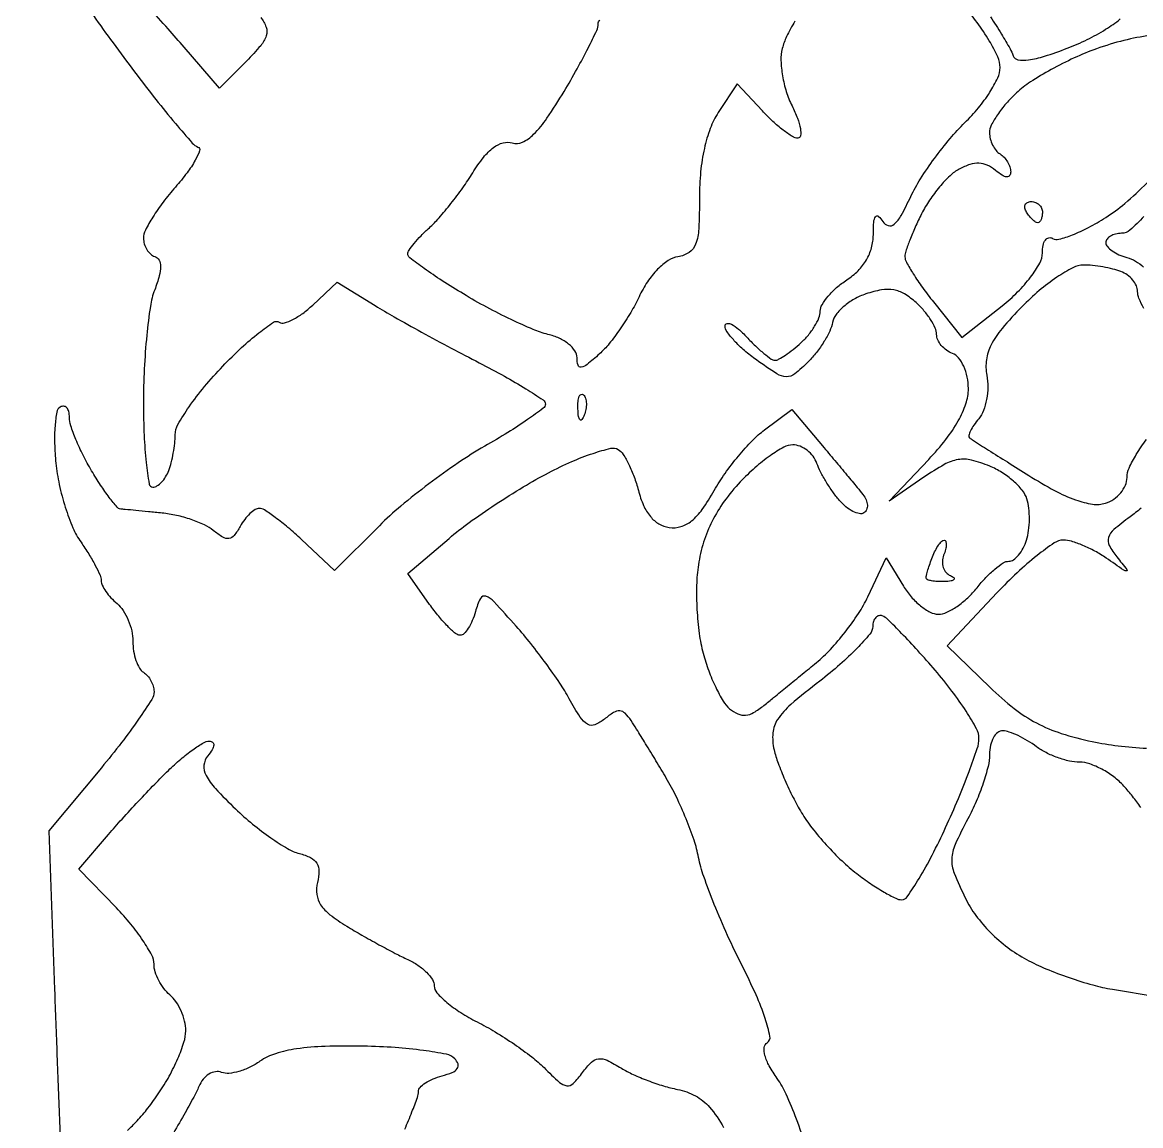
# Model space of a CAD drawing. Extents: x 0 to 102, y 0 to 135.
# Drawn here: x 20.01 to 28.96, y 50.98 to 59.81 of the extents above; entities that cross this region are included whole.
import ezdxf

# ---------------------------------------------------------------- set-up
doc = ezdxf.new("R2010")
doc.units = 0
doc.header["$MEASUREMENT"] = 0

msp = doc.modelspace()

# ---------------------------------------------------------------- linework, layer by layer
for points in [[(21.918498, 59.845948, -0.086332), (21.962023, 59.770015, -0.166785), (21.96325, 59.700806, -0.098877), (21.918497, 59.620783, -0.019594), (21.806494, 59.499639), (21.588226, 59.281371), (21.305663, 59.608421, 0.002312), (21.177604, 59.755263, 0.001425), (21.025638, 59.926912, 0.001429)], [(26.281264, 50.809317, 0.015906), (26.204489, 51.036442, 0.016144), (26.123001, 51.234645, 0.049145), (26.050668, 51.360812, -0.027316), (25.987077, 51.46131, -0.059159), (25.952257, 51.545692, -0.092675), (25.946648, 51.60901, -0.234342), (25.970426, 51.647204, 0.315056), (25.992286, 51.697942, 0.028093), (25.954588, 51.839768, 0.026318), (25.881253, 52.029634, 0.012455), (25.767968, 52.266493, -0.011464), (25.653319, 52.50499, -0.010785), (25.547254, 52.753356, -0.010815), (25.462785, 52.977492, -0.036267), (25.421516, 53.1288, 0.032547), (25.385096, 53.266347, 0.015693), (25.321656, 53.437326, 0.015489), (25.244099, 53.612098, 0.02143), (25.163161, 53.7633, 0.001809), (25.080547, 53.901764, 0.001876), (24.997909, 54.037974, 0.001806), (24.925512, 54.155347, 0.008117), (24.881803, 54.22316, 0.050033), (24.833857, 54.281401, 0.183566), (24.790977, 54.300497, 0.155213), (24.741503, 54.287755, 0.03318), (24.66871, 54.235081, -0.077973), (24.592682, 54.189808, -0.229716), (24.533593, 54.193959, -0.120333), (24.474555, 54.250212, -0.016662), (24.387312, 54.396847, 0.021719), (24.310684, 54.522726, 0.010139), (24.201185, 54.679217, 0.010024), (24.079494, 54.839009, 0.013824), (23.9635, 54.977126, 0.005471), (23.784284, 55.17453, 0.119267), (23.719601, 55.2174, 0.382263), (23.676084, 55.1999, 0.047038), (23.636383, 55.09575, -0.031601), (23.611146, 55.022868, -0.043095), (23.578891, 54.961315, -0.049939), (23.544812, 54.918176, -0.203334), (23.514694, 54.9054, -0.177756), (23.478222, 54.918789, -0.021475), (23.414393, 54.977851, -0.023377), (23.342395, 55.057579, -0.017244), (23.270098, 55.15204), (23.094475, 55.398681), (23.425134, 55.68079, -0.020515), (23.585036, 55.806257, -0.010438), (23.795475, 55.951282, -0.010352), (24.019086, 56.092046, -0.015246), (24.22154, 56.20546, -0.016352), (24.406591, 56.294268, -0.023039), (24.577269, 56.360208, -0.020465), (24.718568, 56.401097, -0.201236), (24.778504, 56.391645, -0.112611), (24.818239, 56.352505, -0.027841), (24.863427, 56.272287, -0.027071), (24.906088, 56.172279, -0.024214), (24.939511, 56.064485, 0.039741), (24.981061, 55.943843, 0.070884), (25.036058, 55.854672, 0.086832), (25.104664, 55.796489, 0.096461), (25.186528, 55.76773, 0.109442), (25.279802, 55.774506, 0.099678), (25.365063, 55.8199, 0.067498), (25.450566, 55.912037, 0.024119), (25.546804, 56.06383, -0.025187), (25.632915, 56.199012, -0.018907), (25.740442, 56.338895, -0.019231), (25.851932, 56.463069, -0.040995), (25.948953, 56.547952), (26.168053, 56.710004), (26.412243, 56.421052, -0.001008), (26.511601, 56.302999, -0.00108), (26.608214, 56.187229, -0.001022), (26.690812, 56.087404, -0.005097), (26.736474, 56.030822, -0.064571), (26.761679, 55.988759, -0.089982), (26.771721, 55.946142, -0.112501), (26.765393, 55.909748, -0.156515), (26.744064, 55.884767, -0.190435), (26.70723, 55.878171, -0.068624), (26.656075, 55.896047, -0.055753), (26.599574, 55.933438, -0.041411), (26.546266, 55.986045, -0.024376), (26.494427, 56.052769, -0.016971), (26.442316, 56.132686, -0.017161), (26.397457, 56.212965, -0.033624), (26.368414, 56.28015, 0.077605), (26.337814, 56.336741, 0.066696), (26.289998, 56.38471, 0.068786), (26.232912, 56.417127, 0.095058), (26.175194, 56.4282, 0.126742), (26.103215, 56.409657, 0.027547), (25.993608, 56.341036, 0.027043), (25.872093, 56.245061, 0.023024), (25.754629, 56.131473, 0.03241), (25.62723, 55.977533, 0.039615), (25.530007, 55.818012, 0.040926), (25.461563, 55.649764, 0.038945), (25.420053, 55.469808, 0.031169), (25.405765, 55.305097, 0.019385), (25.408588, 55.111114, 0.019429), (25.426326, 54.919217, 0.033014), (25.457871, 54.76119, 0.022666), (25.502098, 54.622338, 0.023266), (25.558379, 54.489294, 0.023798), (25.61783, 54.378985, 0.084241), (25.670073, 54.318202, 0.065191), (25.736622, 54.276244, 0.133001), (25.797058, 54.266002, 0.110239), (25.862, 54.287247, 0.036855), (25.944415, 54.344779, 0.000224), (26.021894, 54.407889, 0.000082), (26.131459, 54.497247, 0.000081), (26.251208, 54.594976, 0.000097), (26.363944, 54.687048, 0.03453), (26.476088, 54.792378, 0.020935), (26.594231, 54.930995, 0.020929), (26.700449, 55.079115, 0.034312), (26.775993, 55.213644), (26.923197, 55.523855), (27.059494, 55.299228, 0.042716), (27.122254, 55.213287, 0.044563), (27.197895, 55.140584, 0.048822), (27.274538, 55.090485, 0.120931), (27.339255, 55.0746, 0.108966), (27.405974, 55.089315, 0.041229), (27.489447, 55.136728, 0.038391), (27.57483, 55.205172, 0.037972), (27.649085, 55.2861, -0.023674), (27.719225, 55.367069, -0.028937), (27.792394, 55.435472, -0.029655), (27.858956, 55.484473, -0.144826), (27.903325, 55.4976, 0.157881), (27.940879, 55.509761, 0.062005), (27.98116, 55.547303, 0.053218), (28.017857, 55.602062, 0.044213), (28.0449, 55.6668, 0.045099), (28.061775, 55.743268, 0.029581), (28.0679, 55.833327, 0.029732), (28.063377, 55.922501, 0.049342), (28.047788, 55.996102, 0.093732), (28.010764, 56.06481, 0.041857), (27.939347, 56.139226, 0.039488), (27.848244, 56.207533, 0.042959), (27.749985, 56.258509, 0.037332), (27.604623, 56.30637, 0.103238), (27.497514, 56.310409, 0.086977), (27.387151, 56.271175, 0.021655), (27.224048, 56.169283), (26.9451, 55.977752), (27.26235, 56.312293, 0.023719), (27.399777, 56.471712, 0.038356), (27.498963, 56.620704, 0.046218), (27.559646, 56.757214, 0.081662), (27.5796, 56.878572, 0.050657), (27.570207, 56.971044, 0.055679), (27.542424, 57.056687, 0.062953), (27.50143, 57.123447, 0.132764), (27.4527, 57.159006, -0.066335), (27.404183, 57.185441, -0.062181), (27.363077, 57.224164, -0.066534), (27.33523, 57.268763, -0.106724), (27.3258, 57.312439, 0.10897), (27.314684, 57.362839, 0.035272), (27.277535, 57.430088, 0.033247), (27.224373, 57.501243, 0.031785), (27.161495, 57.56587, 0.047688), (27.068329, 57.635273, 0.093666), (26.98208, 57.667558, 0.086847), (26.885649, 57.667376, 0.036632), (26.759645, 57.635421, 0.048181), (26.666639, 57.594123, 0.048402), (26.583409, 57.53584, 0.052877), (26.5214, 57.470272, 0.115601), (26.493267, 57.407557, -0.063296), (26.470671, 57.338891, -0.027255), (26.42447, 57.254087, -0.026434), (26.364787, 57.167997, -0.031598), (26.299552, 57.093952, -0.02581), (26.190473, 56.995589, -0.18056), (26.123696, 56.973095, -0.135115), (26.04845, 56.99645, -0.012304), (25.884235, 57.107396, -0.023239), (25.788353, 57.18262, -0.029253), (25.707365, 57.261183, -0.029874), (25.649142, 57.332835, -0.15693), (25.6338, 57.380513, -0.372015), (25.649737, 57.398968, -0.15849), (25.684471, 57.393071, -0.06057), (25.739951, 57.354826, -0.024066), (25.806296, 57.290152, 0.014342), (25.876265, 57.21924, 0.019255), (25.943834, 57.159388, 0.016663), (26.002429, 57.114559, 0.156191), (26.032284, 57.105, 0.130226), (26.061778, 57.112814, 0.018508), (26.11551, 57.146129, 0.02003), (26.177333, 57.1914, 0.015862), (26.240489, 57.245012, 0.035794), (26.299691, 57.306844, 0.035327), (26.349754, 57.376748, 0.037539), (26.384498, 57.444171, 0.100532), (26.3952, 57.496862, -0.134369), (26.409561, 57.549334, -0.041791), (26.457328, 57.616555, -0.038375), (26.525761, 57.686, -0.03401), (26.6067, 57.74728, 0.052254), (26.696915, 57.8209, 0.062557), (26.763839, 57.907671, 0.065472), (26.805031, 58.004753, 0.066272), (26.819495, 58.10878, -0.014258), (26.823059, 58.212546, -0.139643), (26.837542, 58.253448, -0.451882), (26.860574, 58.255855, -0.065472), (26.894833, 58.214795, 0.184574), (26.93873, 58.182031, 0.256483), (26.985588, 58.192805, 0.085191), (27.041743, 58.263296, 0.014912), (27.119332, 58.414955, -0.030442), (27.197185, 58.556141, -0.016727), (27.308373, 58.719278, -0.016621), (27.432703, 58.877853, -0.025465), (27.551595, 59.005707, 0.027647), (27.65945, 59.122711, 0.029992), (27.75062, 59.247888, 0.031402), (27.814836, 59.363577, 0.111446), (27.8334, 59.445828, 0.108481), (27.814634, 59.531303, 0.025796), (27.74644, 59.66108, 0.025336), (27.650681, 59.805326, 0.022641), (27.537366, 59.944882, -0.013894)], [(20.580333, 59.861124, 0.004066), (20.737786, 59.642628, 0.003357), (20.909078, 59.41222, 0.005586), (21.080065, 59.190612, 0.008095), (21.23636, 58.999116, 0.004628), (21.371496, 58.841887, 0.122416), (21.416694, 58.810436, -0.408983), (21.430123, 58.781156, -0.041509), (21.39501, 58.704473, -0.033557), (21.329299, 58.604059, -0.018497), (21.236591, 58.490243, 0.01826), (21.138662, 58.370132, 0.021946), (21.055939, 58.250149, 0.021301), (20.99596, 58.144695, 0.119195), (20.9808, 58.082006, 0.07127), (20.987523, 58.035077, 0.066242), (21.007202, 57.990641, 0.070318), (21.036319, 57.955331, 0.105149), (21.070678, 57.935141, -0.187065), (21.105268, 57.906499, -0.128026), (21.118257, 57.856602, -0.069494), (21.107538, 57.779851, -0.021452), (21.070678, 57.668783, 0.053842), (21.035855, 57.535597, 0.012366), (21.007202, 57.304635, 0.012643), (20.987403, 57.035431, 0.012033), (20.9808, 56.761093, 0.010562), (20.986237, 56.503715, 0.017458), (21.002992, 56.286992, 0.011602), (21.026349, 56.115386, 0.368523), (21.056349, 56.0898, 0.144282), (21.089009, 56.099425, 0.059761), (21.124789, 56.129109, 0.052351), (21.15801, 56.172424, 0.045844), (21.183249, 56.223619, 0.029912), (21.202941, 56.285823, 0.017211), (21.219516, 56.362688, 0.017155), (21.230889, 56.441317, 0.027343), (21.2346, 56.509128, -0.13142), (21.256505, 56.591027, -0.020851), (21.346245, 56.732781, -0.021893), (21.469147, 56.894498, -0.017598), (21.614669, 57.057491, -0.014209), (21.765573, 57.206285, -0.022235), (21.904366, 57.324495, -0.018109), (22.020985, 57.4086, -0.293563), (22.067157, 57.409408, 0.214214), (22.107882, 57.404021, 0.045823), (22.175703, 57.431275, 0.040251), (22.254856, 57.480257, 0.028864), (22.33498, 57.546698), (22.530384, 57.728745), (22.834242, 57.542177, 0.00885), (22.98715, 57.451979, 0.003333), (23.204162, 57.330994, 0.003301), (23.442144, 57.202428, 0.004012), (23.66685, 57.085247, -0.008445), (23.869503, 56.97727, -0.013083), (24.04028, 56.87661, -0.007329), (24.177896, 56.787734, -0.250742), (24.1956, 56.754651, -0.237106), (24.178678, 56.720972, -0.007828), (24.053127, 56.630596, -0.0134), (23.896464, 56.527629, -0.008745), (23.710585, 56.41692, 0.019249), (23.498822, 56.284693, 0.012313), (23.262935, 56.11583, 0.012373), (23.039649, 55.938689, 0.022502), (22.867755, 55.781608), (22.50994, 55.423793), (22.244023, 55.672196, 0.012424), (22.136962, 55.767337, 0.016749), (22.035231, 55.847631, 0.013821), (21.947845, 55.908322, 0.145871), (21.906657, 55.9206, 0.14567), (21.873656, 55.910777, 0.044965), (21.832515, 55.878284, 0.040687), (21.79071, 55.831676, 0.03491), (21.754591, 55.776546, -0.039662), (21.70617, 55.704149, -0.190227), (21.664045, 55.679688, -0.178383), (21.614821, 55.689818, -0.034194), (21.539583, 55.744028, 0.064699), (21.468746, 55.788786, 0.027059), (21.363698, 55.830766, 0.026218), (21.244937, 55.864101, 0.030801), (21.129546, 55.882681, 0.000006), (21.01996, 55.893461, 0.000008), (20.918687, 55.903419, 0.000006), (20.833739, 55.91177, 0.000067), (20.798806, 55.915199, -0.195342), (20.769141, 55.930777, -0.012977), (20.707739, 56.007413, -0.017199), (20.638186, 56.10585, -0.011924), (20.566156, 56.221536, -0.016725), (20.498189, 56.346069, -0.018227), (20.440757, 56.471395, -0.017995), (20.399597, 56.58166, -0.080493), (20.3886, 56.649529, 0.059258), (20.383206, 56.69488, 0.127001), (20.366757, 56.725763, 0.191267), (20.342428, 56.737539, 0.157887), (20.314241, 56.73063, 0.214491), (20.287358, 56.690879, 0.023955), (20.273487, 56.579737, 0.025725), (20.27, 56.439278, 0.018094), (20.279923, 56.281487, 0.029165), (20.307072, 56.110317, 0.023128), (20.355559, 55.929401, 0.023677), (20.416441, 55.765397, 0.052588), (20.481181, 55.649076, -0.014622), (20.542907, 55.55562, -0.017692), (20.595042, 55.464371, -0.016481), (20.633221, 55.385486, -0.104828), (20.6424, 55.342184, 0.11473), (20.651016, 55.305128, 0.037375), (20.679677, 55.256395, 0.034982), (20.720737, 55.205232, 0.032975), (20.7693, 55.1592, -0.075572), (20.817911, 55.104575, -0.044511), (20.858923, 55.027201, -0.043376), (20.886841, 54.940565, -0.056318), (20.8962, 54.857734, 0.039551), (20.902452, 54.778819, 0.04255), (20.921051, 54.703845, 0.046682), (20.948292, 54.643094, 0.126268), (20.9808, 54.6093, -0.076054), (21.01317, 54.581735, -0.053252), (21.040549, 54.542327, -0.05296), (21.059139, 54.497732, -0.072413), (21.0654, 54.45473, -0.143093), (21.047209, 54.392467, -0.009267), (20.941671, 54.233833, -0.012906), (20.805548, 54.047682, -0.009231), (20.644196, 53.846373), (20.222993, 53.3403), (20.26938, 52.0713, 0.000308), (20.289003, 51.543405, 0.000293), (20.309603, 51.006643, 0.000291), (20.328367, 50.532175, 0.001041)], [(27.756911, 59.851894, -0.006895), (27.84355, 59.713575, -0.005748), (27.913208, 59.595852, -0.050305), (27.938035, 59.540594, 0.28128), (27.976194, 59.50841, 0.072509), (28.060291, 59.50778, 0.042578), (28.188898, 59.536859, 0.014334), (28.370598, 59.600345, 0.023222), (28.530047, 59.669883, 0.025503), (28.677293, 59.751991, 0.026083), (28.794763, 59.834413, 0.10423)], [(26.191626, 59.817474, 0.019935), (26.12552, 59.693562, 0.051123), (26.0909, 59.598147, 0.069354), (26.080571, 59.502361, 0.034422), (26.092779, 59.380547, 0.033226), (26.123281, 59.253222, 0.040317), (26.16904, 59.139368, -0.024234), (26.212534, 59.040457, -0.046931), (26.235725, 58.957319, -0.075542), (26.237274, 58.900862, -0.378527), (26.215476, 58.8816, -0.141712), (26.171811, 58.894229, -0.022737), (26.098241, 58.945492, -0.023592), (26.014944, 59.015824, -0.018753), (25.931745, 59.099104), (25.730169, 59.316608), (25.579256, 59.086286, 0.055583), (25.514875, 58.959226, 0.034846), (25.467452, 58.7993, 0.031054), (25.438088, 58.613236, 0.023613), (25.428343, 58.40699, -0.011568), (25.422541, 58.156239, -0.075611), (25.397934, 58.033081, -0.161375), (25.346058, 57.96735, -0.110495), (25.256451, 57.933358, 0.113595), (25.178304, 57.903165, 0.051476), (25.093756, 57.832271, 0.045329), (25.012872, 57.732158, 0.037372), (24.945327, 57.6126, -0.023946), (24.878976, 57.48743, -0.017935), (24.794604, 57.356138, -0.01823), (24.706031, 57.238039, -0.039024), (24.627747, 57.155338, -0.011555), (24.529465, 57.070568, -0.130788), (24.483131, 57.049402, -0.382043), (24.457794, 57.065339, -0.069983), (24.4494, 57.125017, 0.152717), (24.432348, 57.179544, 0.071823), (24.381517, 57.234153, 0.060643), (24.306321, 57.28095, 0.049411), (24.21675, 57.312312, -0.040213), (24.098026, 57.35145, -0.011658), (23.921972, 57.430524, -0.011641), (23.727063, 57.529221, -0.012185), (23.53995, 57.635458, -0.008292), (23.369731, 57.741547, -0.012718), (23.226269, 57.839558, -0.007172), (23.110808, 57.925368, -0.233436), (23.0958, 57.955763, -0.154259), (23.105072, 57.9851, -0.018925), (23.146305, 58.039334, -0.020957), (23.201888, 58.101467, -0.01588), (23.267731, 58.164972, 0.028893), (23.346004, 58.244497, 0.012677), (23.440618, 58.358125, 0.012497), (23.535196, 58.484099, 0.016358), (23.614845, 58.604019, -0.027706), (23.701277, 58.727955, -0.065039), (23.781639, 58.806905, -0.095523), (23.857731, 58.844242, -0.144246), (23.931036, 58.842716, 0.191888), (24.012272, 58.848562, 0.083139), (24.102205, 58.912345, 0.047836), (24.208769, 59.040832, 0.014442), (24.345322, 59.254851, 0.007562), (24.45, 59.436026, 0.010355), (24.538325, 59.602384, 0.007407), (24.606765, 59.743143, 0.109876), (24.6186, 59.79635, -0.20067), (24.630724, 59.825343, -0.123077)], [(29.034224, 59.702198, 0.029689), (28.823092, 59.662495, 0.024995), (28.605372, 59.596286, 0.02179), (28.426428, 59.522987, 0.017637), (28.241168, 59.429436, 0.017987), (28.076233, 59.330826, 0.043238), (27.963995, 59.243493, 0.02702), (27.881631, 59.158399, 0.030054), (27.812014, 59.067763, 0.031431), (27.762847, 58.984242, 0.117843), (27.7488, 58.925469, 0.063498), (27.755073, 58.876269, 0.051624), (27.773651, 58.826431, 0.053388), (27.801016, 58.783421, 0.086189), (27.8334, 58.7547, -0.067923), (27.865763, 58.728032, -0.052403), (27.893149, 58.691346, -0.053435), (27.911763, 58.650733, -0.080924), (27.918, 58.612448, -0.145299), (27.908986, 58.582084, -0.277517), (27.886885, 58.571347, -0.122299), (27.849657, 58.584205, -0.029199), (27.796508, 58.623312, 0.065574), (27.730412, 58.664913, 0.098683), (27.664378, 58.680659, 0.088444), (27.592132, 58.670545, 0.043999), (27.506835, 58.634134, 0.066447), (27.432901, 58.580893, 0.028269), (27.348893, 58.492058, 0.027356), (27.268729, 58.385785, 0.032216), (27.205327, 58.276866, 0.010426), (27.154278, 58.168958, 0.01267), (27.111165, 58.065751, 0.01127), (27.079268, 57.977774, 0.0815), (27.072, 57.933482, 0.127979), (27.083525, 57.889194, 0.013266), (27.138957, 57.795806, 0.015804), (27.212645, 57.686655, 0.012013), (27.29994, 57.571692), (27.52788, 57.286024), (27.84984, 57.541021, 0.028993), (27.973559, 57.651255, 0.033354), (28.077617, 57.770301, 0.035634), (28.150585, 57.881576, 0.127982), (28.1718, 57.963102, -0.048068), (28.177628, 58.023589, -0.104646), (28.195727, 58.066317, -0.181793), (28.222453, 58.084678, -0.201634), (28.253253, 58.079845, 0.207777), (28.304348, 58.072444, 0.026858), (28.411594, 58.107933, 0.027681), (28.540513, 58.166844, 0.019783), (28.677906, 58.246157, 0.036173), (28.831042, 58.359085, 0.017855), (29.009115, 58.522805, 0.017617)], [(2.6649, 37.432419, 0.009606), (2.552746, 37.532389, 0.007175), (2.425466, 37.638397, 0.007258), (2.302619, 37.734846, 0.016374), (2.206205, 37.803435, 0.049203), (2.104909, 37.85711, 0.024388), (1.967656, 37.905688, 0.023939), (1.819167, 37.942583, 0.032213), (1.68185, 37.960712, 0.03246), (1.539352, 37.960992, 0.044084), (1.412248, 37.941647, 0.050766), (1.307182, 37.904411, 0.08605), (1.231095, 37.850809, 0.00284), (1.18027, 37.799404, 0.004186), (1.136282, 37.753644, 0.001989), (1.099388, 37.714305, 0.077629), (1.092698, 37.704407, 0.107126), (1.089696, 37.691352, 0.000005), (1.071462, 36.23994, 0.000218)], [(28.984034, 58.255126, -0.022393), (28.871294, 58.145276, -0.183941), (28.805436, 58.1202, 0.057367), (28.757229, 58.114651, 0.07665), (28.716423, 58.098247, 0.095609), (28.689074, 58.073975, 0.16505), (28.6794, 58.045467, 0.181292), (28.691326, 58.013656, 0.060024), (28.728977, 57.979722, 0.050535), (28.783577, 57.948993, 0.038985), (28.848173, 57.926599, -0.069797), (28.916361, 57.898159, -0.052331), (28.981734, 57.849579, -0.052987)], [(28.982076, 57.519941, -0.026462), (28.944017, 57.600342, -0.09761), (28.9332, 57.655221, 0.108374), (28.923264, 57.700524, 0.066409), (28.893891, 57.746917, 0.061802), (28.850545, 57.787321, 0.065202), (28.799381, 57.815049, 0.032003), (28.73623, 57.834751, 0.017153), (28.656217, 57.851316, 0.017014), (28.573107, 57.862673, 0.025452), (28.499931, 57.8664, 0.121572), (28.415371, 57.845531, 0.027564), (28.287577, 57.769097, 0.026977), (28.146073, 57.661952, 0.023347), (28.009614, 57.535155, 0.017985), (27.849146, 57.359213, 0.05727), (27.760899, 57.227144, 0.084321), (27.723656, 57.109418, 0.08194), (27.726819, 56.984769, -0.050921), (27.734973, 56.891428, -0.04239), (27.725088, 56.792266, -0.044192), (27.699938, 56.702236, -0.083189), (27.6621, 56.637169, 0.023212), (27.623636, 56.586183, 0.037947), (27.59656, 56.539333, 0.045052), (27.582581, 56.501984, 0.311762), (27.588694, 56.484499, 0.015847), (27.613676, 56.467468, 0.000325), (27.74166, 56.386154, 0.000763), (27.89144, 56.291449, 0.000513), (28.062799, 56.18371, 0.016987), (28.269343, 56.063722, 0.036331), (28.43768, 55.988612, 0.048394), (28.573255, 55.953945, 0.115752), (28.676149, 55.961868, 0.073821), (28.742065, 55.994093, 0.067849), (28.797942, 56.044866, 0.071546), (28.835686, 56.105757, 0.103375), (28.8486, 56.167554, -0.108113), (28.865139, 56.243151, -0.029125), (28.923154, 56.352177, -0.028076), (29.00526, 56.471323, -0.025807)], [(28.960801, 55.923, -0.024498), (28.872967, 55.852182, 0.017798), (28.743189, 55.750384, 0.13866), (28.700547, 55.687311, 0.205886), (28.706086, 55.623943, 0.046562), (28.767217, 55.531914, -0.003065), (28.848188, 55.430391, -0.589812), (28.84406, 55.42059, -0.177757), (28.823554, 55.425728, -0.001405), (28.681726, 55.522787, 0.026331), (28.591884, 55.577907, 0.024796), (28.494961, 55.624496, 0.025615), (28.404997, 55.657058, 0.074149), (28.339665, 55.6668, 0.15083), (28.266373, 55.644176, 0.018177), (28.128672, 55.542685, 0.020298), (27.970426, 55.406089, 0.015403), (27.807998, 55.24428), (27.409217, 54.82176), (27.753323, 54.487816, 0.026641), (27.945172, 54.32052, 0.044402), (28.124909, 54.204009, 0.044238), (28.32287, 54.120787, 0.02622), (28.570716, 54.055618, 0.02154), (28.776974, 54.02199, 0.016307), (29.00551, 54.002303, 0.016571)], [(28.95902, 53.528138, 0.015785), (28.892786, 53.617661, 0.017417), (28.823085, 53.69985, 0.045784), (28.743487, 53.77269, 0.039007), (28.647731, 53.834285, 0.040786), (28.550982, 53.876578, 0.082835), (28.469323, 53.8902, -0.055064), (28.388256, 53.899155, -0.031442), (28.293546, 53.926687, -0.031045), (28.200605, 53.966842, -0.044444), (28.12452, 54.014409, 0.026636), (28.053881, 54.062147, 0.025414), (27.977475, 54.102923, 0.02629), (27.906373, 54.131887, 0.077361), (27.85455, 54.141309, 0.178041), (27.814209, 54.127629, 0.095572), (27.779864, 54.086926, 0.074424), (27.756622, 54.025505, 0.053345), (27.7488, 53.952397, -0.060617), (27.737177, 53.856881, -0.020564), (27.697993, 53.722282, -0.020104), (27.642044, 53.575699, -0.0218), (27.575839, 53.438086, 0.016005), (27.473577, 53.231683, 0.098973), (27.446645, 53.117018, 0.103908), (27.466595, 53.003315, 0.018487), (27.554689, 52.804839, 0.045761), (27.640377, 52.663865, 0.036409), (27.756547, 52.528818, 0.035568), (27.89441, 52.408754, 0.038094), (28.0449, 52.312455, 0.024327), (28.199813, 52.238681, 0.015505), (28.386312, 52.167459, 0.015576), (28.574004, 52.108856, 0.027785), (28.731955, 52.074209), (29.080609, 52.017809)], [(20.853414, 50.945567, 0.019379), (20.930043, 51.021948, 0.022017), (21.016743, 51.123999, 0.015844), (21.10465, 51.244939, 0.023874), (21.186768, 51.379145, 0.02351), (21.256176, 51.521245, 0.024163), (21.304954, 51.651216, 0.077835), (21.3192, 51.74218, 0.060279), (21.309856, 51.819402, 0.043958), (21.281923, 51.901303, 0.044601), (21.240895, 51.975399, 0.070928), (21.1923, 52.029, -0.056859), (21.143737, 52.079639, -0.043468), (21.102677, 52.144552, -0.044536), (21.074645, 52.213115, -0.074913), (21.0654, 52.274476, 0.123468), (21.047026, 52.34775, 0.024537), (20.976965, 52.464511, 0.024605), (20.879595, 52.59564, 0.020734), (20.764343, 52.724586), (20.463287, 53.034539), (20.700893, 53.312188, -0.006782), (20.809401, 53.435554, -0.004234), (20.939672, 53.577245, -0.004248), (21.070457, 53.714738, -0.007702), (21.180097, 53.824618, -0.016425), (21.278903, 53.91452, -0.020899), (21.375991, 53.990433, -0.019399), (21.460662, 54.046273, -0.136903), (21.507706, 54.0594, -0.173203), (21.534386, 54.049872, -0.252171), (21.543701, 54.02726, -0.114298), (21.530948, 53.990136, -0.033566), (21.495429, 53.940969, 0.15362), (21.464876, 53.866188, 0.142275), (21.481344, 53.784798, 0.067795), (21.556254, 53.679351, 0.013832), (21.71772, 53.516367, 0.019172), (21.85438, 53.395518, 0.019189), (21.999854, 53.285532, 0.019425), (22.133896, 53.199588, 0.068868), (22.228001, 53.160489, -0.051283), (22.317052, 53.127098, -0.137714), (22.366803, 53.082132, -0.143619), (22.3847, 53.019154, -0.057663), (22.373555, 52.929442, 0.089612), (22.367763, 52.833113, 0.11773), (22.398122, 52.750732, 0.082535), (22.472845, 52.670868, 0.026703), (22.606854, 52.579079, 0.00687), (22.728542, 52.507219, 0.00509), (22.864928, 52.43102, 0.005146), (22.995195, 52.361699, 0.01154), (23.0958, 52.312398, -0.041206), (23.176725, 52.266605, -0.047162), (23.245172, 52.209933, -0.05319), (23.292389, 52.151388, -0.144089), (23.3073, 52.100719, 0.185917), (23.328432, 52.045852, 0.034418), (23.407801, 51.969394, 0.032772), (23.518426, 51.888331, 0.024721), (23.649432, 51.813768, -0.018799), (23.794588, 51.733411, -0.014194), (23.947888, 51.63481, -0.014405), (24.086782, 51.533801, -0.031966), (24.185011, 51.447389, 0.012643), (24.308673, 51.329828, 0.153796), (24.367419, 51.302912, 0.235331), (24.418645, 51.320908, 0.033105), (24.493377, 51.40882, -0.038185), (24.564671, 51.490984, -0.168783), (24.621628, 51.518173, -0.14211), (24.689007, 51.506511, -0.02448), (24.803798, 51.443404, 0.030809), (24.896924, 51.393731, 0.016848), (25.016425, 51.34395, 0.016736), (25.141673, 51.301392, 0.025518), (25.2531, 51.273763, -0.077685), (25.396082, 51.222041, -0.088693), (25.509167, 51.130766, -0.053752), (25.621033, 50.96982, -0.01232)], [(23.071407, 50.954805, 0.00945), (23.128509, 51.092987, 0.007227), (23.17219, 51.209559, 0.086229), (23.1804, 51.256811, -0.193349), (23.193459, 51.289319, -0.055568), (23.235887, 51.324752, -0.047056), (23.29698, 51.357397, -0.035245), (23.369291, 51.381862, 0.032651), (23.45118, 51.409095, 0.138345), (23.491559, 51.440517, 0.24882), (23.496947, 51.476949, 0.111584), (23.470327, 51.519113, 0.149385), (23.404351, 51.554204, 0.013911), (23.220358, 51.584733, 0.016913), (22.994173, 51.608062, 0.012489), (22.742739, 51.619128, 0.011921), (22.43342, 51.617632, 0.029037), (22.206343, 51.597888, 0.039778), (22.037135, 51.559284, 0.076949), (21.91289, 51.498126, -0.040679), (21.831526, 51.450486, -0.041977), (21.744358, 51.417229, -0.045624), (21.664284, 51.401879, -0.11668), (21.606132, 51.409724, 0.133016), (21.556531, 51.414798, 0.09763), (21.504482, 51.395373, 0.085017), (21.457809, 51.354316, 0.071178), (21.423992, 51.297592, -0.024892), (21.383307, 51.212335, -0.005321), (21.303803, 51.068744, -0.005549), (21.207971, 50.904205, -0.00526)]]:
    msp.add_lwpolyline(points, format="xyb")
for points in [[(28.082207, 58.374, -0.093332), (28.116407, 58.36756, -0.09642), (28.145482, 58.349149, -0.099167), (28.164942, 58.32168, -0.105053), (28.1718, 58.2894, -0.042167), (28.169064, 58.257011, -0.061769), (28.160841, 58.229651, -0.081139), (28.148759, 58.211099, -0.210953), (28.134493, 58.2048, -0.151918), (28.116665, 58.210345, -0.038439), (28.092786, 58.229651, -0.035638), (28.067657, 58.257017, -0.029505), (28.0449, 58.2894, -0.082592), (28.031659, 58.321726, -0.161196), (28.034291, 58.349149, -0.182303), (28.052179, 58.367377, -0.108972)], [(24.500512, 56.828288, -0.126455), (24.516861, 56.800629, -0.060344), (24.523558, 56.759572, -0.05415), (24.520392, 56.712403, -0.051402), (24.507191, 56.666137, -0.054073), (24.488448, 56.630887, -0.470617), (24.47303, 56.629428, -0.168741), (24.461074, 56.654111, -0.018894), (24.456079, 56.71725, -0.028489), (24.457009, 56.776147, -0.077125), (24.466376, 56.816754, -0.208169), (24.481997, 56.832197, -0.296942)], [(27.386203, 55.6668, -0.327433), (27.398803, 55.657557, -0.08532), (27.402389, 55.631129, -0.053857), (27.396746, 55.591941, -0.028959), (27.381904, 55.545366, 0.08212), (27.371742, 55.495879, 0.090662), (27.378662, 55.447534, 0.098459), (27.401351, 55.407839, 0.117756), (27.436303, 55.382845, -0.076249), (27.463386, 55.366663, -0.439962), (27.464142, 55.351865, -0.16276), (27.44094, 55.340073, -0.025619), (27.38925, 55.335079, -0.022515), (27.332504, 55.335076, -0.036648), (27.28469, 55.340755, -0.042511), (27.250386, 55.350488, -0.311903), (27.2412, 55.363781, -0.065182), (27.243948, 55.384771, -0.008575), (27.256284, 55.428078, -0.009838), (27.272889, 55.479151, -0.008099), (27.292551, 55.532981, -0.025762), (27.315308, 55.584226, -0.03531), (27.341244, 55.627491, -0.038114), (27.366611, 55.658426, -0.20474)], [(26.89101, 55.0605, 0.156847), (26.863056, 55.062133, 0.146892), (26.838529, 55.047281, 0.110295), (26.821373, 55.016959, 0.06591), (26.814596, 54.9759, -0.16789), (26.791304, 54.914874, -0.018183), (26.688839, 54.801216, -0.020699), (26.552458, 54.67175, -0.015271), (26.391546, 54.539629, 0.012017), (26.1586, 54.350888, 0.069681), (26.053732, 54.232919, 0.125754), (26.015632, 54.124294, 0.079665), (26.025317, 53.989729, 0.031058), (26.057394, 53.88338, 0.014104), (26.111768, 53.748515, 0.013904), (26.177291, 53.609066, 0.018538), (26.244887, 53.486539, 0.031124), (26.328402, 53.36536, 0.017771), (26.443129, 53.22948, 0.0177), (26.568758, 53.100473, 0.027924), (26.686155, 53.000089, 0.01377), (26.797662, 52.919796, 0.017324), (26.905354, 52.851996, 0.015574), (26.998046, 52.801827, 0.116764), (27.046311, 52.7904, 0.248911), (27.090988, 52.81411, 0.012092), (27.184745, 52.960128, 0.017302), (27.289641, 53.146775, 0.011377), (27.397876, 53.368197, 0.008246), (27.499863, 53.599416, 0.010472), (27.585967, 53.816263, 0.008654), (27.650784, 53.999653, 0.080781), (27.6642, 54.082152, 0.126213), (27.644789, 54.157826, 0.017619), (27.561332, 54.297868, 0.019221), (27.448101, 54.459496, 0.015245), (27.31401, 54.625305, 0.006358), (27.174563, 54.783264, 0.00881), (27.045301, 54.921029, 0.005944), (26.934181, 55.032665, 0.10193)]]:
    msp.add_lwpolyline(points, format="xyb", close=True)

doc.saveas('drawing.dxf')
